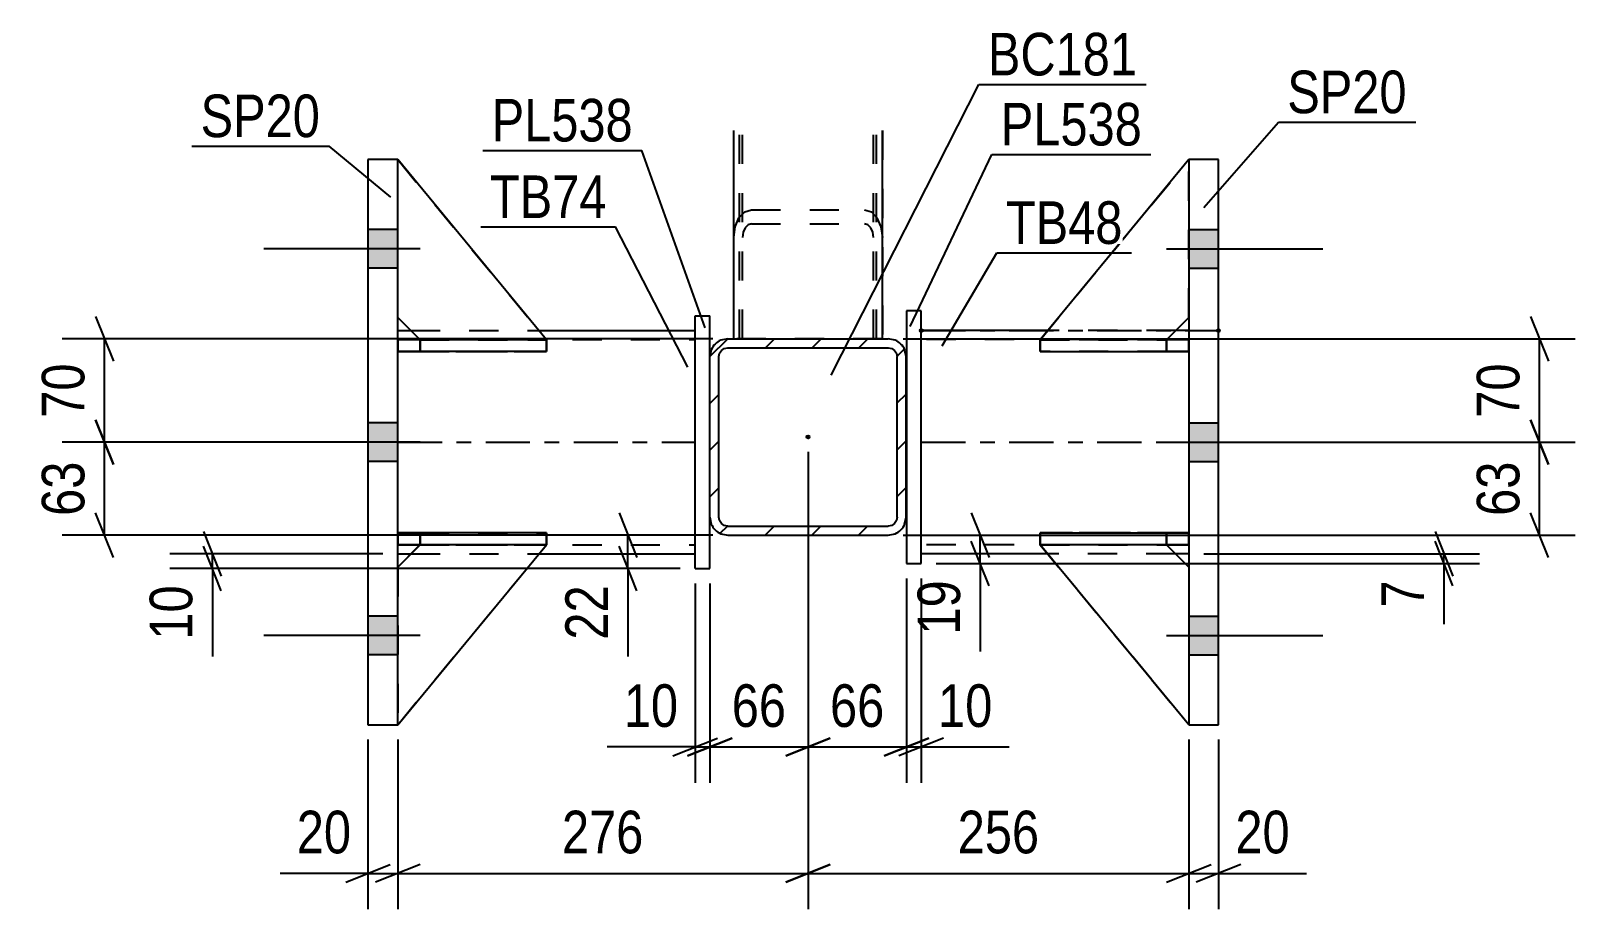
# Model space of a CAD drawing. Header units: millimetres. Extents: x 0 to 841, y 0 to 594.
# Drawn here: x 172.2 to 276, y 108.6 to 167.7 of the extents above; entities that cross this region are included whole.
import ezdxf

# ---------------------------------------------------------------- set-up
doc = ezdxf.new("R2010")
doc.units = ezdxf.units.MM
doc.linetypes.add('DXK_LINE_DOT2', pattern=[3.9198, 1.9599, -1.9599])
doc.linetypes.add('DXK_LINE_DOT3', pattern=[5.9187, 2.979, -0.9799, 0.9799, -0.9799])
doc.styles.add('Arial Narrow', font='ARIALN.TTF', dxfattribs={"height": 0.2})

# ---------------------------------------------------------------- blocks, each defined once
blk = doc.blocks.new('Part-103641004-6975 - 6874')
at = {"color": 7, "linetype": 'DXK_LINE_DOT2'}
for p, q in [((219.44, 146.97), (219.44, 160.97)), ((219.84, 146.97), (219.84, 160.97)), ((229.04, 146.97), (229.04, 160.97)), ((229.44, 160.97), (229.44, 146.97)), ((229.44, 146.97), (219.44, 146.97))]:
    blk.add_line(p, q, dxfattribs=at)
blk = doc.blocks.new('Bolt-103641004-6951 - 6874')
at = {"linetype": 'Continuous'}
for points in [[(196.84, 151.72), (196.84, 154.32), (194.84, 154.32), (194.84, 151.72)], [(196.84, 151.72), (196.84, 154.32), (194.84, 154.32), (194.84, 151.72)], [(196.84, 151.72), (196.84, 154.32), (194.84, 154.32), (194.84, 151.72)], [(196.84, 138.72), (196.84, 141.32), (194.84, 141.32), (194.84, 138.72)], [(196.84, 138.72), (196.84, 141.32), (194.84, 141.32), (194.84, 138.72)], [(196.84, 125.72), (196.84, 128.32), (194.84, 128.32), (194.84, 125.72)], [(196.84, 125.72), (196.84, 128.32), (194.84, 128.32), (194.84, 125.72)], [(196.84, 125.72), (196.84, 128.32), (194.84, 128.32), (194.84, 125.72)]]:
    blk.add_hatch(color=1, dxfattribs=at).paths.add_polyline_path(points)
at = {"color": 1, "linetype": 'Continuous'}
for p, q in [((196.84, 154.32), (194.84, 154.32)), ((196.84, 154.32), (194.84, 154.32)), ((196.84, 154.32), (194.84, 154.32)), ((198.34, 153.02), (187.84, 153.02)), ((198.34, 153.02), (187.84, 153.02)), ((198.34, 153.02), (187.84, 153.02)), ((196.84, 151.72), (194.84, 151.72)), ((196.84, 151.72), (194.84, 151.72)), ((196.84, 151.72), (194.84, 151.72)), ((196.84, 141.32), (194.84, 141.32)), ((196.84, 141.32), (194.84, 141.32)), ((198.34, 140.02), (187.84, 140.02)), ((198.34, 140.02), (187.84, 140.02)), ((196.84, 138.72), (194.84, 138.72)), ((196.84, 138.72), (194.84, 138.72)), ((196.84, 128.32), (194.84, 128.32)), ((196.84, 128.32), (194.84, 128.32)), ((196.84, 128.32), (194.84, 128.32)), ((198.34, 127.02), (187.84, 127.02)), ((198.34, 127.02), (187.84, 127.02)), ((198.34, 127.02), (187.84, 127.02)), ((196.84, 125.72), (194.84, 125.72)), ((196.84, 125.72), (194.84, 125.72)), ((196.84, 125.72), (194.84, 125.72))]:
    blk.add_line(p, q, dxfattribs=at)
blk = doc.blocks.new('Part-103641004-6992 - 6874')
at = {"linetype": 'Continuous'}
h = blk.add_hatch(dxfattribs=at)
h.set_pattern_fill('', scale=0.7, style=0, pattern_type=0)
h.set_pattern_definition([(45, (219.036, 146.968), (-1.57154, 1.57154), [])])
h.paths.add_polyline_path([(229.84, 146.97), (219.04, 146.97), (218.58, 146.88), (218.19, 146.62), (217.93, 146.23), (217.84, 145.77), (217.84, 134.97), (217.93, 134.51), (218.19, 134.12), (218.58, 133.86), (219.04, 133.77), (229.84, 133.77), (230.3, 133.86), (230.68, 134.12), (230.94, 134.51), (231.04, 134.97), (231.04, 145.77), (230.94, 146.23), (230.68, 146.62), (230.3, 146.88)])
h.paths.add_polyline_path([(230.39, 146), (230.44, 145.77), (230.44, 134.97), (230.39, 134.74), (230.26, 134.54), (230.07, 134.41), (229.84, 134.37), (219.04, 134.37), (218.81, 134.41), (218.61, 134.54), (218.48, 134.74), (218.44, 134.97), (218.44, 145.77), (218.48, 146), (218.61, 146.19), (218.81, 146.32), (219.04, 146.37), (229.84, 146.37), (230.07, 146.32), (230.26, 146.19)])
blk.add_hatch(color=30, dxfattribs=at).paths.add_polyline_path([(224.44, 140.27, -1), (224.44, 140.47, -1)])
at = {"color": 2, "linetype": 'Continuous'}
for p, q in [((219.04, 146.97), (218.58, 146.88)), ((219.04, 146.97), (229.84, 146.97)), ((230.3, 146.88), (229.84, 146.97)), ((217.93, 146.23), (217.84, 145.77)), ((217.84, 134.97), (217.84, 145.77)), ((218.44, 145.77), (218.48, 146)), ((218.44, 134.97), (218.44, 145.77)), ((218.48, 146), (218.61, 146.19)), ((218.61, 146.19), (218.81, 146.32)), ((218.81, 146.32), (219.04, 146.37)), ((219.04, 146.37), (229.84, 146.37)), ((229.84, 146.37), (230.07, 146.32)), ((230.07, 146.32), (230.26, 146.19)), ((230.26, 146.19), (230.39, 146)), ((230.39, 146), (230.44, 145.77)), ((230.44, 134.97), (230.44, 145.77)), ((231.04, 145.77), (230.94, 146.23)), ((231.04, 134.97), (231.04, 145.77)), ((217.84, 134.97), (217.93, 134.51)), ((218.48, 134.74), (218.44, 134.97)), ((218.61, 134.54), (218.48, 134.74)), ((218.81, 134.41), (218.61, 134.54)), ((219.04, 134.37), (218.81, 134.41)), ((219.04, 134.37), (229.84, 134.37)), ((230.07, 134.41), (229.84, 134.37)), ((230.26, 134.54), (230.07, 134.41)), ((230.39, 134.74), (230.26, 134.54)), ((230.44, 134.97), (230.39, 134.74)), ((230.94, 134.51), (231.04, 134.97)), ((218.58, 133.86), (219.04, 133.77)), ((219.04, 133.77), (229.84, 133.77)), ((229.84, 133.77), (230.3, 133.86))]:
    blk.add_line(p, q, dxfattribs=at)
at = {"color": 7, "linetype": 'DXK_LINE_DOT3'}
blk.add_line((224.44, 140.37), (224.44, 140.37), dxfattribs=at)
at = {"color": 30, "linetype": 'DXK_LINE_DOT3'}
blk.add_line((224.44, 140.37), (224.44, 140.37), dxfattribs=at)
at = {"color": 30, "linetype": 'Continuous'}
blk.add_circle((224.44, 140.37), 0.1, dxfattribs=at)
at = {"color": 2, "linetype": 'Continuous'}
for centre, start, end in [((219.04, 145.77), 112.5, 157.5), ((229.84, 145.77), 22.5, 67.5), ((219.04, 134.97), 202.5, 247.5), ((229.84, 134.97), 292.5, 337.5)]:
    blk.add_arc(centre, 1.2, start, end, dxfattribs=at)
blk = doc.blocks.new('Part-103641004-6976 - 6874')
at = {"color": 2, "linetype": 'Continuous'}
for p, q in [((219.44, 146.97), (219.44, 160.97)), ((229.44, 146.97), (229.44, 160.97))]:
    blk.add_line(p, q, dxfattribs=at)
at = {"color": 7, "linetype": 'DXK_LINE_DOT2'}
for p, q in [((220.04, 146.97), (220.04, 160.97)), ((228.84, 146.97), (228.84, 160.97)), ((219.53, 154.5), (219.79, 155.1)), ((219.79, 155.1), (220.18, 155.5)), ((220.18, 155.5), (220.64, 155.64)), ((220.64, 155.64), (228.24, 155.64)), ((228.24, 155.64), (228.7, 155.5)), ((228.7, 155.5), (229.08, 155.1)), ((229.08, 155.1), (229.34, 154.5)), ((219.44, 153.78), (219.53, 154.5)), ((220.08, 154.14), (220.04, 153.78)), ((220.21, 154.44), (220.08, 154.14)), ((220.41, 154.64), (220.21, 154.44)), ((220.64, 154.71), (220.41, 154.64)), ((220.64, 154.71), (228.24, 154.71)), ((228.47, 154.64), (228.24, 154.71)), ((228.66, 154.44), (228.47, 154.64)), ((228.79, 154.14), (228.66, 154.44)), ((228.84, 153.78), (228.79, 154.14)), ((229.34, 154.5), (229.44, 153.78)), ((219.44, 146.97), (229.44, 146.97))]:
    blk.add_line(p, q, dxfattribs=at)
blk = doc.blocks.new('Part-103641004-7016 - 6874')
at = {"color": 2, "linetype": 'Continuous'}
for p, q in [((196.84, 147.52), (197.73, 147.52)), ((206.33, 147.52), (216.84, 147.52)), ((196.84, 132.52), (197.74, 132.52)), ((206.35, 132.52), (216.84, 132.52))]:
    blk.add_line(p, q, dxfattribs=at)
at = {"color": 7, "linetype": 'DXK_LINE_DOT2'}
for p, q in [((196.84, 132.52), (196.84, 147.52)), ((197.73, 147.52), (206.33, 147.52)), ((216.84, 132.52), (216.84, 147.52)), ((196.84, 146.92), (216.84, 146.92)), ((196.84, 133.12), (216.84, 133.12)), ((197.74, 132.52), (206.35, 132.52))]:
    blk.add_line(p, q, dxfattribs=at)
at = {"color": 7, "linetype": 'DXK_LINE_DOT3'}
blk.add_line((196.84, 140.02), (216.84, 140.02), dxfattribs=at)
blk = doc.blocks.new('Bolt-103641004-6952 - 6874')
at = {"linetype": 'Continuous'}
for points in [[(252.06, 151.72), (252.06, 154.32), (250.06, 154.32), (250.06, 151.72)], [(252.06, 151.72), (252.06, 154.32), (250.06, 154.32), (250.06, 151.72)], [(252.06, 151.72), (252.06, 154.32), (250.06, 154.32), (250.06, 151.72)], [(252.06, 138.72), (252.06, 141.32), (250.06, 141.32), (250.06, 138.72)], [(252.06, 138.72), (252.06, 141.32), (250.06, 141.32), (250.06, 138.72)], [(252.06, 125.72), (252.06, 128.32), (250.06, 128.32), (250.06, 125.72)], [(252.06, 125.72), (252.06, 128.32), (250.06, 128.32), (250.06, 125.72)], [(252.06, 125.72), (252.06, 128.32), (250.06, 128.32), (250.06, 125.72)]]:
    blk.add_hatch(color=1, dxfattribs=at).paths.add_polyline_path(points)
at = {"color": 1, "linetype": 'Continuous'}
for p, q in [((250.06, 154.32), (252.06, 154.32)), ((250.06, 154.32), (252.06, 154.32)), ((250.06, 154.32), (252.06, 154.32)), ((248.56, 153.02), (259.06, 153.02)), ((248.56, 153.02), (259.06, 153.02)), ((248.56, 153.02), (259.06, 153.02)), ((250.06, 151.72), (252.06, 151.72)), ((250.06, 151.72), (252.06, 151.72)), ((250.06, 151.72), (252.06, 151.72)), ((250.06, 141.32), (252.06, 141.32)), ((250.06, 141.32), (252.06, 141.32)), ((248.56, 140.02), (259.06, 140.02)), ((248.56, 140.02), (259.06, 140.02)), ((250.06, 138.72), (252.06, 138.72)), ((250.06, 138.72), (252.06, 138.72)), ((250.06, 128.32), (252.06, 128.32)), ((250.06, 128.32), (252.06, 128.32)), ((250.06, 128.32), (252.06, 128.32)), ((248.56, 127.02), (259.06, 127.02)), ((248.56, 127.02), (259.06, 127.02)), ((248.56, 127.02), (259.06, 127.02)), ((250.06, 125.72), (252.06, 125.72)), ((250.06, 125.72), (252.06, 125.72)), ((250.06, 125.72), (252.06, 125.72))]:
    blk.add_line(p, q, dxfattribs=at)
blk = doc.blocks.new('Part-103641004-7001 - 6874')
at = {"linetype": 'Continuous'}
for points in [[(232.06, 147.42, -1), (232.06, 147.62, -1)], [(252.06, 147.42, -1), (252.06, 147.62, -1)]]:
    blk.add_hatch(color=30, dxfattribs=at).paths.add_polyline_path(points)
at = {"color": 2, "linetype": 'Continuous'}
for p, q in [((240.56, 147.52), (232.06, 147.52)), ((250.06, 147.52), (249.17, 147.52)), ((240.55, 132.52), (232.06, 132.52)), ((250.06, 132.52), (249.15, 132.52))]:
    blk.add_line(p, q, dxfattribs=at)
at = {"color": 7, "linetype": 'DXK_LINE_DOT2'}
for p, q in [((232.06, 132.52), (232.06, 147.52)), ((249.17, 147.52), (240.56, 147.52)), ((250.06, 147.52), (250.06, 132.52)), ((250.06, 146.92), (232.06, 146.92)), ((250.06, 133.12), (232.06, 133.12)), ((249.15, 132.52), (240.55, 132.52))]:
    blk.add_line(p, q, dxfattribs=at)
at = {"color": 30, "linetype": 'DXK_LINE_DOT3'}
blk.add_line((232.06, 147.52), (252.06, 147.52), dxfattribs=at)
at = {"color": 7, "linetype": 'DXK_LINE_DOT3'}
blk.add_line((232.06, 140.02), (250.06, 140.02), dxfattribs=at)
at = {"color": 30, "linetype": 'Continuous'}
for centre in [(232.06, 147.52), (252.06, 147.52)]:
    blk.add_circle(centre, 0.1, dxfattribs=at)
blk = doc.blocks.new('Part-103641004-7006 - 6874')
at = {"color": 2, "linetype": 'Continuous'}
for p, q in [((232.06, 148.86), (231.06, 148.86)), ((231.06, 148.86), (231.06, 131.86)), ((232.06, 131.86), (232.06, 148.86)), ((231.06, 131.86), (232.06, 131.86))]:
    blk.add_line(p, q, dxfattribs=at)
blk = doc.blocks.new('Part-103641004-7011 - 6874')
at = {"color": 2, "linetype": 'Continuous'}
for p, q in [((216.84, 131.52), (216.84, 148.52)), ((216.84, 148.52), (217.84, 148.52)), ((217.84, 145.77), (217.84, 148.52)), ((217.84, 131.52), (217.84, 134.97)), ((216.84, 131.52), (217.84, 131.52))]:
    blk.add_line(p, q, dxfattribs=at)
at = {"color": 7, "linetype": 'DXK_LINE_DOT2'}
blk.add_line((217.84, 134.97), (217.84, 145.77), dxfattribs=at)
blk = doc.blocks.new('Part-103641004-7017 - 6874')
at = {"color": 7, "linetype": 'DXK_LINE_DOT2'}
for p, q in [((240.06, 133.11), (248.56, 133.11)), ((250.06, 121.02), (240.06, 133.11)), ((240.06, 133.11), (240.06, 133.11)), ((248.56, 133.11), (240.06, 133.11)), ((240.06, 133.11), (250.06, 121.02)), ((248.56, 133.11), (250.06, 131.61)), ((248.56, 133.11), (248.56, 133.11)), ((250.06, 131.61), (248.56, 133.11)), ((250.06, 131.61), (250.06, 121.02))]:
    blk.add_line(p, q, dxfattribs=at)
blk = doc.blocks.new('Part-103641004-7018 - 6874')
at = {"color": 2, "linetype": 'Continuous'}
for p, q in [((240.06, 133.11), (240.06, 133.11)), ((248.56, 133.11), (240.06, 133.11)), ((250.06, 121.02), (240.06, 133.11)), ((248.56, 133.11), (248.56, 133.11)), ((248.56, 133.11), (250.06, 131.61))]:
    blk.add_line(p, q, dxfattribs=at)
at = {"color": 7, "linetype": 'DXK_LINE_DOT2'}
for p, q in [((240.06, 133.11), (248.56, 133.11)), ((250.06, 121.02), (240.06, 133.11)), ((248.56, 133.11), (250.06, 131.61)), ((250.06, 131.61), (250.06, 121.02))]:
    blk.add_line(p, q, dxfattribs=at)
blk = doc.blocks.new('Part-103641004-7019 - 6874')
at = {"color": 7, "linetype": 'DXK_LINE_DOT2'}
for p, q in [((250.06, 159.02), (240.06, 146.91)), ((240.06, 146.91), (250.06, 159.02)), ((250.06, 148.41), (250.06, 159.02)), ((248.56, 146.91), (250.06, 148.41)), ((248.56, 146.91), (250.06, 148.41)), ((240.06, 146.91), (248.56, 146.91)), ((240.06, 146.91), (240.06, 146.91)), ((248.56, 146.91), (240.06, 146.91)), ((248.56, 146.91), (248.56, 146.91))]:
    blk.add_line(p, q, dxfattribs=at)
blk = doc.blocks.new('Part-103641004-7020 - 6874')
at = {"color": 2, "linetype": 'Continuous'}
for p, q in [((250.06, 159.02), (240.06, 146.91)), ((250.06, 159.02), (250.06, 159.02)), ((250.06, 159.02), (250.06, 159.02)), ((248.57, 146.92), (250.06, 148.41)), ((241.31, 146.91), (240.06, 146.91)), ((240.06, 146.91), (240.06, 146.91))]:
    blk.add_line(p, q, dxfattribs=at)
at = {"color": 7, "linetype": 'DXK_LINE_DOT2'}
for p, q in [((250.06, 159.02), (240.06, 146.91)), ((250.06, 148.41), (250.06, 159.02)), ((248.56, 146.91), (250.06, 148.41)), ((248.56, 146.91), (240.06, 146.91)), ((248.56, 146.91), (241.31, 146.91)), ((248.56, 146.91), (248.57, 146.92)), ((248.56, 146.91), (248.56, 146.91))]:
    blk.add_line(p, q, dxfattribs=at)
blk = doc.blocks.new('Part-103641004-7021 - 6874')
at = {"color": 7, "linetype": 'DXK_LINE_DOT2'}
for p, q in [((240.06, 146.12), (240.06, 146.92)), ((240.06, 146.92), (248.56, 146.92)), ((250.06, 146.92), (240.06, 146.92)), ((248.56, 146.12), (248.56, 146.92)), ((248.56, 146.92), (250.06, 146.92)), ((250.06, 146.12), (250.06, 146.92)), ((250.06, 146.12), (250.06, 146.92)), ((250.06, 146.92), (250.06, 146.92)), ((248.56, 146.12), (240.06, 146.12)), ((240.06, 146.12), (250.06, 146.12)), ((250.06, 146.12), (248.56, 146.12)), ((250.06, 146.12), (250.06, 146.12))]:
    blk.add_line(p, q, dxfattribs=at)
blk = doc.blocks.new('Part-103641004-7022 - 6874')
at = {"color": 7, "linetype": 'DXK_LINE_DOT2'}
for p, q in [((240.06, 133.12), (240.06, 133.92)), ((240.06, 133.92), (248.56, 133.92)), ((250.06, 133.92), (240.06, 133.92)), ((248.56, 133.12), (240.06, 133.12)), ((240.06, 133.12), (250.06, 133.12)), ((248.56, 133.12), (248.56, 133.92)), ((248.56, 133.92), (250.06, 133.92)), ((250.06, 133.12), (248.56, 133.12)), ((250.06, 133.12), (250.06, 133.92)), ((250.06, 133.12), (250.06, 133.92)), ((250.06, 133.92), (250.06, 133.92)), ((250.06, 133.12), (250.06, 133.12))]:
    blk.add_line(p, q, dxfattribs=at)
blk = doc.blocks.new('Part-103641004-7023 - 6874')
at = {"color": 2, "linetype": 'Continuous'}
for p, q in [((240.07, 146.92), (240.06, 146.92)), ((240.06, 146.92), (240.06, 146.12)), ((250.06, 146.92), (241.31, 146.92)), ((250.06, 146.92), (250.06, 146.92)), ((250.06, 146.92), (250.06, 146.12)), ((240.06, 146.12), (250.06, 146.12))]:
    blk.add_line(p, q, dxfattribs=at)
at = {"color": 7, "linetype": 'DXK_LINE_DOT2'}
for p, q in [((241.31, 146.92), (240.07, 146.92)), ((248.56, 146.92), (240.07, 146.92)), ((248.56, 146.92), (250.06, 146.92)), ((248.56, 146.92), (248.56, 146.12)), ((250.06, 146.92), (250.06, 146.92)), ((240.06, 146.12), (248.56, 146.12)), ((248.56, 146.12), (250.06, 146.12))]:
    blk.add_line(p, q, dxfattribs=at)
blk = doc.blocks.new('Part-103641004-7024 - 6874')
at = {"color": 2, "linetype": 'Continuous'}
for p, q in [((240.06, 133.92), (250.06, 133.92)), ((240.06, 133.92), (240.06, 133.12)), ((250.06, 133.12), (240.06, 133.12)), ((250.06, 133.92), (250.06, 133.92)), ((250.06, 133.12), (250.06, 133.92))]:
    blk.add_line(p, q, dxfattribs=at)
at = {"color": 7, "linetype": 'DXK_LINE_DOT2'}
for p, q in [((248.56, 133.92), (240.06, 133.92)), ((240.06, 133.12), (248.56, 133.12)), ((250.06, 133.92), (248.56, 133.92)), ((248.56, 133.92), (248.56, 133.12)), ((248.56, 133.12), (250.06, 133.12)), ((250.06, 133.92), (250.06, 133.92))]:
    blk.add_line(p, q, dxfattribs=at)
blk = doc.blocks.new('Part-103641004-7025 - 6874')
at = {"color": 7, "linetype": 'DXK_LINE_DOT2'}
for p, q in [((198.34, 133.11), (196.84, 131.61)), ((196.84, 121.02), (206.84, 133.11)), ((196.84, 131.61), (198.34, 133.11)), ((196.84, 121.02), (206.84, 133.11)), ((206.84, 133.11), (198.34, 133.11)), ((198.34, 133.11), (198.34, 133.11)), ((198.34, 133.11), (206.84, 133.11)), ((206.84, 133.11), (206.84, 133.11)), ((196.84, 131.61), (196.84, 121.02))]:
    blk.add_line(p, q, dxfattribs=at)
blk = doc.blocks.new('Part-103641004-7026 - 6874')
at = {"color": 2, "linetype": 'Continuous'}
for p, q in [((198.34, 133.11), (196.84, 131.61)), ((196.84, 121.02), (206.84, 133.11)), ((206.84, 133.11), (198.34, 133.11)), ((198.34, 133.11), (198.34, 133.11)), ((206.84, 133.11), (206.84, 133.11))]:
    blk.add_line(p, q, dxfattribs=at)
at = {"color": 7, "linetype": 'DXK_LINE_DOT2'}
for p, q in [((196.84, 131.61), (198.34, 133.11)), ((196.84, 121.02), (206.84, 133.11)), ((198.34, 133.11), (206.84, 133.11)), ((196.84, 131.61), (196.84, 121.02))]:
    blk.add_line(p, q, dxfattribs=at)
blk = doc.blocks.new('Part-103641004-7027 - 6874')
at = {"color": 7, "linetype": 'DXK_LINE_DOT2'}
for p, q in [((196.84, 148.41), (196.84, 159.02)), ((196.84, 159.02), (206.84, 146.91)), ((196.84, 159.02), (206.84, 146.91)), ((198.34, 146.91), (196.84, 148.41)), ((198.34, 146.91), (196.84, 148.41)), ((206.84, 146.91), (198.34, 146.91)), ((198.34, 146.91), (198.34, 146.91)), ((198.34, 146.91), (206.84, 146.91)), ((206.84, 146.91), (206.84, 146.91))]:
    blk.add_line(p, q, dxfattribs=at)
blk = doc.blocks.new('Part-103641004-7028 - 6874')
at = {"color": 2, "linetype": 'Continuous'}
for p, q in [((196.84, 159.02), (196.84, 159.02)), ((196.84, 159.02), (196.84, 159.02)), ((206.84, 146.91), (196.84, 159.02)), ((198.33, 146.92), (196.84, 148.41)), ((205.59, 146.91), (206.84, 146.91)), ((206.84, 146.91), (206.84, 146.91))]:
    blk.add_line(p, q, dxfattribs=at)
at = {"color": 7, "linetype": 'DXK_LINE_DOT2'}
for p, q in [((196.84, 148.41), (196.84, 159.02)), ((196.84, 159.02), (206.84, 146.91)), ((198.34, 146.91), (196.84, 148.41)), ((198.34, 146.91), (198.33, 146.92)), ((206.84, 146.91), (198.34, 146.91)), ((198.34, 146.91), (198.34, 146.91)), ((198.34, 146.91), (205.59, 146.91))]:
    blk.add_line(p, q, dxfattribs=at)
blk = doc.blocks.new('Part-103641004-7029 - 6874')
at = {"color": 7, "linetype": 'DXK_LINE_DOT2'}
for p, q in [((196.84, 146.92), (198.34, 146.92)), ((206.6, 146.92), (196.84, 146.92)), ((196.84, 146.92), (196.84, 146.92)), ((196.84, 146.92), (196.84, 146.12)), ((196.84, 146.92), (196.84, 146.12)), ((198.34, 146.92), (206.84, 146.92)), ((198.34, 146.92), (198.34, 146.12)), ((206.84, 146.92), (206.84, 146.12)), ((198.34, 146.12), (196.84, 146.12)), ((196.84, 146.12), (206.84, 146.12)), ((196.84, 146.12), (196.84, 146.12)), ((206.84, 146.12), (198.34, 146.12))]:
    blk.add_line(p, q, dxfattribs=at)
blk = doc.blocks.new('Part-103641004-7030 - 6874')
at = {"color": 7, "linetype": 'DXK_LINE_DOT2'}
for p, q in [((196.84, 133.92), (198.34, 133.92)), ((206.84, 133.92), (196.84, 133.92)), ((196.84, 133.92), (196.84, 133.92)), ((196.84, 133.92), (196.84, 133.12)), ((196.84, 133.92), (196.84, 133.12)), ((198.34, 133.12), (196.84, 133.12)), ((196.84, 133.12), (206.84, 133.12)), ((196.84, 133.12), (196.84, 133.12)), ((198.34, 133.92), (206.84, 133.92)), ((198.34, 133.92), (198.34, 133.12)), ((206.84, 133.12), (198.34, 133.12)), ((206.84, 133.92), (206.84, 133.12))]:
    blk.add_line(p, q, dxfattribs=at)
blk = doc.blocks.new('Part-103641004-7031 - 6874')
at = {"color": 2, "linetype": 'Continuous'}
for p, q in [((196.84, 146.12), (196.84, 146.92)), ((196.84, 146.92), (205.59, 146.92)), ((206.84, 146.92), (206.83, 146.92)), ((206.84, 146.12), (206.84, 146.92)), ((206.84, 146.12), (196.84, 146.12)), ((196.84, 146.12), (196.84, 146.12))]:
    blk.add_line(p, q, dxfattribs=at)
at = {"color": 7, "linetype": 'DXK_LINE_DOT2'}
for p, q in [((198.34, 146.92), (196.84, 146.92)), ((198.34, 146.12), (198.34, 146.92)), ((198.34, 146.92), (206.83, 146.92)), ((196.84, 146.12), (198.34, 146.12)), ((198.34, 146.12), (206.84, 146.12))]:
    blk.add_line(p, q, dxfattribs=at)
blk = doc.blocks.new('Part-103641004-7032 - 6874')
at = {"color": 2, "linetype": 'Continuous'}
for p, q in [((196.84, 133.12), (196.84, 133.92)), ((206.84, 133.92), (196.84, 133.92)), ((206.84, 133.12), (196.84, 133.12)), ((196.84, 133.12), (196.84, 133.12)), ((206.84, 133.12), (206.84, 133.92))]:
    blk.add_line(p, q, dxfattribs=at)
at = {"color": 7, "linetype": 'DXK_LINE_DOT2'}
for p, q in [((198.34, 133.92), (196.84, 133.92)), ((196.84, 133.12), (198.34, 133.12)), ((198.34, 133.12), (198.34, 133.92)), ((206.84, 133.92), (198.34, 133.92)), ((198.34, 133.12), (206.84, 133.12))]:
    blk.add_line(p, q, dxfattribs=at)
blk = doc.blocks.new('Part-103641004-7037 - 6874')
at = {"color": 2, "linetype": 'Continuous'}
for p, q in [((252.06, 159.02), (250.06, 159.02)), ((250.06, 159.02), (250.06, 121.02)), ((252.06, 121.02), (252.06, 159.02)), ((250.06, 121.02), (252.06, 121.02))]:
    blk.add_line(p, q, dxfattribs=at)
blk = doc.blocks.new('Part-103641004-7042 - 6874')
at = {"color": 2, "linetype": 'Continuous'}
for p, q in [((194.84, 159.02), (194.84, 121.02)), ((196.84, 159.02), (194.84, 159.02)), ((196.84, 121.02), (196.84, 159.02)), ((194.84, 121.02), (196.84, 121.02))]:
    blk.add_line(p, q, dxfattribs=at)
blk = doc.blocks.new('StraightDimension-103641004-7130 - 6874')
at = {"color": 7, "linetype": 'Continuous'}
for p, q in [((183.77, 134.01), (184.97, 131.01)), ((184.97, 130.02), (183.77, 133.02)), ((195.84, 132.51), (181.52, 132.51)), ((184.37, 131.52), (184.37, 132.51)), ((215.84, 131.52), (181.52, 131.52)), ((184.37, 131.52), (184.37, 125.61)), ((184.37, 131.52), (184.37, 125.61))]:
    blk.add_line(p, q, dxfattribs=at)
at = {"color": 0}
blk.add_wipeout([(183.62, 131), (179.42, 131), (179.42, 126.14), (183.62, 126.14)], dxfattribs=at)
at = {"color": 3, "style": 'Arial Narrow'}
blk.add_text('10', height=2.863, rotation=90.0002, dxfattribs=at).set_placement((183.02, 126.74))
blk = doc.blocks.new('StraightDimension-103641004-19215 - 6874')
at = {"color": 7, "linetype": 'Continuous'}
for p, q in [((235.42, 135.27), (236.62, 132.27)), ((230.84, 133.77), (238.42, 133.77)), ((236.62, 130.36), (235.42, 133.36)), ((236.02, 131.86), (236.02, 133.77)), ((233.06, 131.86), (238.42, 131.86)), ((236.02, 131.86), (236.02, 125.95)), ((236.02, 131.86), (236.02, 125.95))]:
    blk.add_line(p, q, dxfattribs=at)
at = {"color": 0}
blk.add_wipeout([(235.27, 131.33), (231.07, 131.33), (231.07, 126.48), (235.27, 126.48)], dxfattribs=at)
at = {"color": 3, "style": 'Arial Narrow'}
blk.add_text('19', height=2.863, rotation=90.0002, dxfattribs=at).set_placement((234.67, 127.08))
blk = doc.blocks.new('StraightDimension-103641004-7140 - 6874')
at = {"color": 7, "linetype": 'Continuous'}
for p, q in [((266.62, 134.01), (267.82, 131.01)), ((267.82, 130.36), (266.62, 133.36)), ((251.06, 132.51), (269.62, 132.51)), ((267.22, 131.86), (267.22, 132.51)), ((233.06, 131.86), (269.62, 131.86)), ((267.22, 131.86), (267.22, 127.78)), ((267.22, 131.86), (267.22, 127.78))]:
    blk.add_line(p, q, dxfattribs=at)
at = {"color": 0}
blk.add_wipeout([(266.47, 131.33), (262.27, 131.33), (262.27, 128.3), (266.47, 128.3)], dxfattribs=at)
at = {"color": 3, "style": 'Arial Narrow'}
blk.add_text('7', height=2.86, rotation=90.0002, dxfattribs=at).set_placement((265.87, 128.9))
blk = doc.blocks.new('StraightDimension-103641004-19289 - 6874')
at = {"color": 7, "linetype": 'Continuous'}
for p, q in [((231.06, 130.86), (231.06, 117.12)), ((232.06, 130.86), (232.06, 117.12)), ((229.56, 118.92), (232.56, 120.12)), ((233.56, 120.12), (230.56, 118.92)), ((231.06, 119.52), (232.06, 119.52)), ((232.06, 119.52), (237.97, 119.52)), ((232.06, 119.52), (237.97, 119.52))]:
    blk.add_line(p, q, dxfattribs=at)
at = {"color": 0}
blk.add_wipeout([(237.44, 120.27), (237.44, 124.47), (232.59, 124.47), (232.59, 120.27)], dxfattribs=at)
at = {"color": 3, "style": 'Arial Narrow'}
blk.add_text('10', height=2.863, dxfattribs=at).set_placement((233.19, 120.87))
blk = doc.blocks.new('StraightDimension-103641004-19291 - 6874')
at = {"color": 7, "linetype": 'Continuous'}
for p, q in [((224.44, 139.37), (224.44, 117.12)), ((217.84, 130.52), (217.84, 117.12)), ((216.34, 118.92), (219.34, 120.12)), ((217.84, 119.52), (224.44, 119.52)), ((225.94, 120.12), (222.94, 118.92))]:
    blk.add_line(p, q, dxfattribs=at)
at = {"color": 0}
blk.add_wipeout([(223.56, 120.27), (223.56, 124.47), (218.71, 124.47), (218.71, 120.27)], dxfattribs=at)
at = {"color": 3, "style": 'Arial Narrow'}
blk.add_text('66', height=2.863, dxfattribs=at).set_placement((219.31, 120.87))
blk = doc.blocks.new('StraightDimension-103641004-19227 - 6874')
at = {"color": 7, "linetype": 'Continuous'}
for p, q in [((224.44, 139.37), (224.44, 108.62)), ((250.06, 120.02), (250.06, 108.62)), ((225.94, 111.62), (222.94, 110.42)), ((248.56, 110.42), (251.56, 111.62)), ((224.44, 111.02), (250.06, 111.02))]:
    blk.add_line(p, q, dxfattribs=at)
at = {"color": 0}
blk.add_wipeout([(240.59, 111.77), (240.59, 115.97), (233.91, 115.97), (233.91, 111.77)], dxfattribs=at)
at = {"color": 3, "style": 'Arial Narrow'}
blk.add_text('256', height=2.863, dxfattribs=at).set_placement((234.51, 112.37))
blk = doc.blocks.new('StraightDimension-103641004-19292 - 6874')
at = {"color": 7, "linetype": 'Continuous'}
for p, q in [((216.84, 130.52), (216.84, 117.12)), ((217.84, 130.52), (217.84, 117.12)), ((216.84, 119.52), (210.93, 119.52)), ((216.84, 119.52), (210.93, 119.52)), ((215.34, 118.92), (218.34, 120.12)), ((219.34, 120.12), (216.34, 118.92)), ((216.84, 119.52), (217.84, 119.52))]:
    blk.add_line(p, q, dxfattribs=at)
at = {"color": 0}
blk.add_wipeout([(216.31, 120.27), (216.31, 124.47), (211.45, 124.47), (211.45, 120.27)], dxfattribs=at)
at = {"color": 3, "style": 'Arial Narrow'}
blk.add_text('10', height=2.863, dxfattribs=at).set_placement((212.05, 120.87))
blk = doc.blocks.new('StraightDimension-103641004-19228 - 6874')
at = {"color": 7, "linetype": 'Continuous'}
for p, q in [((224.44, 139.37), (224.44, 108.62)), ((196.84, 120.02), (196.84, 108.62)), ((198.34, 111.62), (195.34, 110.42)), ((222.94, 110.42), (225.94, 111.62)), ((196.84, 111.02), (224.44, 111.02))]:
    blk.add_line(p, q, dxfattribs=at)
at = {"color": 0}
blk.add_wipeout([(213.98, 111.77), (213.98, 115.97), (207.29, 115.97), (207.29, 111.77)], dxfattribs=at)
at = {"color": 3, "style": 'Arial Narrow'}
blk.add_text('276', height=2.863, dxfattribs=at).set_placement((207.89, 112.37))
blk = doc.blocks.new('StraightDimension-103641004-7168 - 6874')
at = {"color": 7, "linetype": 'Continuous'}
for p, q in [((176.51, 148.47), (177.71, 145.47)), ((218.04, 146.97), (174.26, 146.97)), ((177.11, 140.02), (177.11, 146.97)), ((177.71, 138.52), (176.51, 141.52)), ((189.34, 140.02), (174.26, 140.02))]:
    blk.add_line(p, q, dxfattribs=at)
at = {"color": 0}
blk.add_wipeout([(176.36, 145.92), (172.16, 145.92), (172.16, 141.06), (176.36, 141.06)], dxfattribs=at)
at = {"color": 3, "style": 'Arial Narrow'}
blk.add_text('70', height=2.863, rotation=90.0002, dxfattribs=at).set_placement((175.76, 141.66))
blk = doc.blocks.new('StraightDimension-103641004-7150 - 6874')
at = {"color": 7, "linetype": 'Continuous'}
for p, q in [((176.51, 141.52), (177.71, 138.52)), ((189.34, 140.02), (174.26, 140.02)), ((177.11, 133.77), (177.11, 140.02)), ((177.71, 132.27), (176.51, 135.27)), ((218.04, 133.77), (174.26, 133.77))]:
    blk.add_line(p, q, dxfattribs=at)
at = {"color": 0}
blk.add_wipeout([(176.36, 139.32), (172.16, 139.32), (172.16, 134.46), (176.36, 134.46)], dxfattribs=at)
at = {"color": 3, "style": 'Arial Narrow'}
blk.add_text('63', height=2.863, rotation=90.0002, dxfattribs=at).set_placement((175.76, 135.06))
blk = doc.blocks.new('StraightDimension-103641004-7205 - 6874')
at = {"color": 7, "linetype": 'Continuous'}
for p, q in [((273.04, 148.47), (274.24, 145.47)), ((230.84, 146.97), (276.04, 146.97)), ((273.64, 140.02), (273.64, 146.97)), ((274.24, 138.52), (273.04, 141.52)), ((257.56, 140.02), (276.04, 140.02))]:
    blk.add_line(p, q, dxfattribs=at)
at = {"color": 0}
blk.add_wipeout([(272.89, 145.92), (268.69, 145.92), (268.69, 141.06), (272.89, 141.06)], dxfattribs=at)
at = {"color": 3, "style": 'Arial Narrow'}
blk.add_text('70', height=2.863, rotation=90.0002, dxfattribs=at).set_placement((272.29, 141.66))
blk = doc.blocks.new('StraightDimension-103641004-7119 - 6874')
at = {"color": 7, "linetype": 'Continuous'}
for p, q in [((211.73, 135.27), (212.93, 132.27)), ((218.04, 133.77), (209.48, 133.77)), ((212.93, 130.02), (211.73, 133.02)), ((212.33, 131.52), (212.33, 133.77)), ((215.84, 131.52), (209.48, 131.52)), ((212.33, 131.52), (212.33, 125.61)), ((212.33, 131.52), (212.33, 125.61))]:
    blk.add_line(p, q, dxfattribs=at)
at = {"color": 0}
blk.add_wipeout([(211.58, 131), (207.38, 131), (207.38, 126.14), (211.58, 126.14)], dxfattribs=at)
at = {"color": 3, "style": 'Arial Narrow'}
blk.add_text('22', height=2.863, rotation=90.0002, dxfattribs=at).set_placement((210.98, 126.74))
blk = doc.blocks.new('StraightDimension-103641004-7188 - 6874')
at = {"color": 7, "linetype": 'Continuous'}
for p, q in [((273.04, 141.52), (274.24, 138.52)), ((257.56, 140.02), (276.04, 140.02)), ((273.64, 133.77), (273.64, 140.02)), ((274.24, 132.27), (273.04, 135.27)), ((230.84, 133.77), (276.04, 133.77))]:
    blk.add_line(p, q, dxfattribs=at)
at = {"color": 0}
blk.add_wipeout([(272.89, 139.32), (268.69, 139.32), (268.69, 134.46), (272.89, 134.46)], dxfattribs=at)
at = {"color": 3, "style": 'Arial Narrow'}
blk.add_text('63', height=2.863, rotation=90.0002, dxfattribs=at).set_placement((272.29, 135.06))
blk = doc.blocks.new('StraightDimension-103641004-19290 - 6874')
at = {"color": 7, "linetype": 'Continuous'}
for p, q in [((224.44, 139.37), (224.44, 117.12)), ((231.06, 130.86), (231.06, 117.12)), ((222.94, 118.92), (225.94, 120.12)), ((224.44, 119.52), (231.06, 119.52)), ((232.56, 120.12), (229.56, 118.92))]:
    blk.add_line(p, q, dxfattribs=at)
at = {"color": 0}
blk.add_wipeout([(230.18, 120.27), (230.18, 124.47), (225.32, 124.47), (225.32, 120.27)], dxfattribs=at)
at = {"color": 3, "style": 'Arial Narrow'}
blk.add_text('66', height=2.863, dxfattribs=at).set_placement((225.92, 120.87))
blk = doc.blocks.new('StraightDimension-103641004-19226 - 6874')
at = {"color": 7, "linetype": 'Continuous'}
for p, q in [((250.06, 120.02), (250.06, 108.62)), ((252.06, 120.02), (252.06, 108.62)), ((248.56, 110.42), (251.56, 111.62)), ((253.56, 111.62), (250.56, 110.42)), ((250.06, 111.02), (252.06, 111.02)), ((252.06, 111.02), (257.97, 111.02)), ((252.06, 111.02), (257.97, 111.02))]:
    blk.add_line(p, q, dxfattribs=at)
at = {"color": 0}
blk.add_wipeout([(257.44, 111.77), (257.44, 115.97), (252.59, 115.97), (252.59, 111.77)], dxfattribs=at)
at = {"color": 3, "style": 'Arial Narrow'}
blk.add_text('20', height=2.863, dxfattribs=at).set_placement((253.19, 112.37))
blk = doc.blocks.new('StraightDimension-103641004-19229 - 6874')
at = {"color": 7, "linetype": 'Continuous'}
for p, q in [((194.84, 120.02), (194.84, 108.62)), ((196.84, 120.02), (196.84, 108.62)), ((193.34, 110.42), (196.34, 111.62)), ((198.34, 111.62), (195.34, 110.42)), ((194.84, 111.02), (188.93, 111.02)), ((194.84, 111.02), (188.93, 111.02)), ((194.84, 111.02), (196.84, 111.02))]:
    blk.add_line(p, q, dxfattribs=at)
at = {"color": 0}
blk.add_wipeout([(194.31, 111.77), (194.31, 115.97), (189.45, 115.97), (189.45, 111.77)], dxfattribs=at)
at = {"color": 3, "style": 'Arial Narrow'}
blk.add_text('20', height=2.863, dxfattribs=at).set_placement((190.05, 112.37))
blk = doc.blocks.new('Mark-103641004-7033 - 6874')
at = {"color": 30, "linetype": 'Continuous'}
for p, q in [((251.06, 155.81), (256.08, 161.54)), ((256.08, 161.54), (265.32, 161.54))]:
    blk.add_line(p, q, dxfattribs=at)
at = {"color": 0}
blk.add_wipeout([(264.72, 162.14), (264.72, 165.14), (256.68, 165.14), (256.68, 162.14)], dxfattribs=at)
blk.add_wipeout([(264.72, 162.14), (264.72, 165.14), (256.68, 165.14), (256.68, 162.14)], dxfattribs=at)
at = {"color": 3, "style": 'Arial Narrow'}
blk.add_text('SP20', height=2.863, dxfattribs=at).set_placement((256.68, 162.14))
blk = doc.blocks.new('Mark-103641004-6988 - 6874')
at = {"color": 30, "linetype": 'Continuous'}
for p, q in [((225.99, 144.53), (235.94, 164.08)), ((235.94, 164.08), (247.19, 164.08))]:
    blk.add_line(p, q, dxfattribs=at)
at = {"color": 0}
blk.add_wipeout([(246.59, 164.68), (246.59, 167.68), (236.54, 167.68), (236.54, 164.68)], dxfattribs=at)
blk.add_wipeout([(246.59, 164.68), (246.59, 167.68), (236.54, 167.68), (236.54, 164.68)], dxfattribs=at)
at = {"color": 3, "style": 'Arial Narrow'}
blk.add_text('BC181', height=2.863, dxfattribs=at).set_placement((236.54, 164.68))
blk = doc.blocks.new('Mark-103641004-6997 - 6874')
at = {"color": 30, "linetype": 'Continuous'}
for p, q in [((233.47, 146.5), (237.15, 152.75)), ((237.15, 152.75), (246.21, 152.75))]:
    blk.add_line(p, q, dxfattribs=at)
at = {"color": 0}
blk.add_wipeout([(245.61, 153.35), (245.61, 156.35), (237.75, 156.35), (237.75, 153.35)], dxfattribs=at)
blk.add_wipeout([(245.61, 153.35), (245.61, 156.35), (237.75, 156.35), (237.75, 153.35)], dxfattribs=at)
at = {"color": 3, "style": 'Arial Narrow'}
blk.add_text('TB48', height=2.863, dxfattribs=at).set_placement((237.75, 153.35))
blk = doc.blocks.new('Mark-103641004-7002 - 6874')
at = {"color": 30, "linetype": 'Continuous'}
for p, q in [((231.32, 147.8), (236.81, 159.37)), ((236.81, 159.37), (247.51, 159.37))]:
    blk.add_line(p, q, dxfattribs=at)
at = {"color": 0}
blk.add_wipeout([(246.91, 159.97), (246.91, 162.97), (237.41, 162.97), (237.41, 159.97)], dxfattribs=at)
blk.add_wipeout([(246.91, 159.97), (246.91, 162.97), (237.41, 162.97), (237.41, 159.97)], dxfattribs=at)
at = {"color": 3, "style": 'Arial Narrow'}
blk.add_text('PL538', height=2.863, dxfattribs=at).set_placement((237.41, 159.97))
blk = doc.blocks.new('Mark-103641004-7007 - 6874')
at = {"color": 30, "linetype": 'Continuous'}
for p in [(202.56, 159.64), (217.52, 147.71)]:
    blk.add_line(p, (213.26, 159.64), dxfattribs=at)
at = {"color": 0}
blk.add_wipeout([(212.66, 160.24), (212.66, 163.24), (203.16, 163.24), (203.16, 160.24)], dxfattribs=at)
blk.add_wipeout([(212.66, 160.24), (212.66, 163.24), (203.16, 163.24), (203.16, 160.24)], dxfattribs=at)
at = {"color": 3, "style": 'Arial Narrow'}
blk.add_text('PL538', height=2.863, dxfattribs=at).set_placement((203.16, 160.24))
blk = doc.blocks.new('Mark-103641004-7012 - 6874')
at = {"color": 30, "linetype": 'Continuous'}
for p in [(202.44, 154.49), (216.36, 145.06)]:
    blk.add_line(p, (211.5, 154.49), dxfattribs=at)
at = {"color": 0}
blk.add_wipeout([(210.9, 155.09), (210.9, 158.09), (203.04, 158.09), (203.04, 155.09)], dxfattribs=at)
blk.add_wipeout([(210.9, 155.09), (210.9, 158.09), (203.04, 158.09), (203.04, 155.09)], dxfattribs=at)
at = {"color": 3, "style": 'Arial Narrow'}
blk.add_text('TB74', height=2.863, dxfattribs=at).set_placement((203.04, 155.09))
blk = doc.blocks.new('Mark-103641004-7038 - 6874')
at = {"color": 30, "linetype": 'Continuous'}
for p in [(182.98, 159.93), (196.38, 156.5)]:
    blk.add_line(p, (192.22, 159.93), dxfattribs=at)
at = {"color": 0}
blk.add_wipeout([(191.62, 160.53), (191.62, 163.53), (183.58, 163.53), (183.58, 160.53)], dxfattribs=at)
blk.add_wipeout([(191.62, 160.53), (191.62, 163.53), (183.58, 163.53), (183.58, 160.53)], dxfattribs=at)
at = {"color": 3, "style": 'Arial Narrow'}
blk.add_text('SP20', height=2.863, dxfattribs=at).set_placement((183.58, 160.53))

msp = doc.modelspace()

# ---------------------------------------------------------------- block references
for name in ['Part-103641004-6975 - 6874', 'Part-103641004-6976 - 6874', 'Part-103641004-7042 - 6874', 'Part-103641004-7027 - 6874', 'Part-103641004-7028 - 6874', 'Part-103641004-7019 - 6874', 'Part-103641004-7020 - 6874', 'Part-103641004-7037 - 6874', 'Bolt-103641004-6951 - 6874', 'Bolt-103641004-6952 - 6874', 'Part-103641004-7006 - 6874', 'Part-103641004-7016 - 6874', 'Part-103641004-7011 - 6874', 'Part-103641004-7001 - 6874', 'Part-103641004-7029 - 6874', 'Part-103641004-7031 - 6874', 'Part-103641004-6992 - 6874', 'Part-103641004-7021 - 6874', 'Part-103641004-7023 - 6874', 'Part-103641004-7030 - 6874', 'Part-103641004-7032 - 6874', 'Part-103641004-7025 - 6874', 'Part-103641004-7026 - 6874', 'Part-103641004-7022 - 6874', 'Part-103641004-7024 - 6874', 'Part-103641004-7017 - 6874', 'Part-103641004-7018 - 6874']:
    msp.add_blockref(name, (0, 0))

# ---------------------------------------------------------------- next in the draw order: block references
for name in ['Mark-103641004-7033 - 6874', 'Mark-103641004-7038 - 6874', 'StraightDimension-103641004-19215 - 6874', 'StraightDimension-103641004-7130 - 6874']:
    msp.add_blockref(name, (0, 0))

# ---------------------------------------------------------------- next in the draw order: block references
for name in ['StraightDimension-103641004-19291 - 6874', 'StraightDimension-103641004-7140 - 6874']:
    msp.add_blockref(name, (0, 0))

# ---------------------------------------------------------------- next in the draw order: block references
for name in ['StraightDimension-103641004-19292 - 6874', 'StraightDimension-103641004-19289 - 6874']:
    msp.add_blockref(name, (0, 0))

# ---------------------------------------------------------------- next in the draw order: block references
msp.add_blockref('StraightDimension-103641004-19227 - 6874', (0, 0))

# ---------------------------------------------------------------- next in the draw order: block references
for name in ['StraightDimension-103641004-7205 - 6874', 'StraightDimension-103641004-19228 - 6874', 'StraightDimension-103641004-19226 - 6874']:
    msp.add_blockref(name, (0, 0))

# ---------------------------------------------------------------- next in the draw order: block references
for name in ['Mark-103641004-6988 - 6874', 'StraightDimension-103641004-7168 - 6874', 'StraightDimension-103641004-7188 - 6874', 'StraightDimension-103641004-19229 - 6874']:
    msp.add_blockref(name, (0, 0))

# ---------------------------------------------------------------- next in the draw order: block references
for name in ['Mark-103641004-7007 - 6874', 'Mark-103641004-6997 - 6874', 'StraightDimension-103641004-7150 - 6874', 'StraightDimension-103641004-19290 - 6874']:
    msp.add_blockref(name, (0, 0))

# ---------------------------------------------------------------- next in the draw order: block references
for name in ['Mark-103641004-7002 - 6874', 'Mark-103641004-7012 - 6874', 'StraightDimension-103641004-7119 - 6874']:
    msp.add_blockref(name, (0, 0))

doc.saveas('drawing.dxf')
